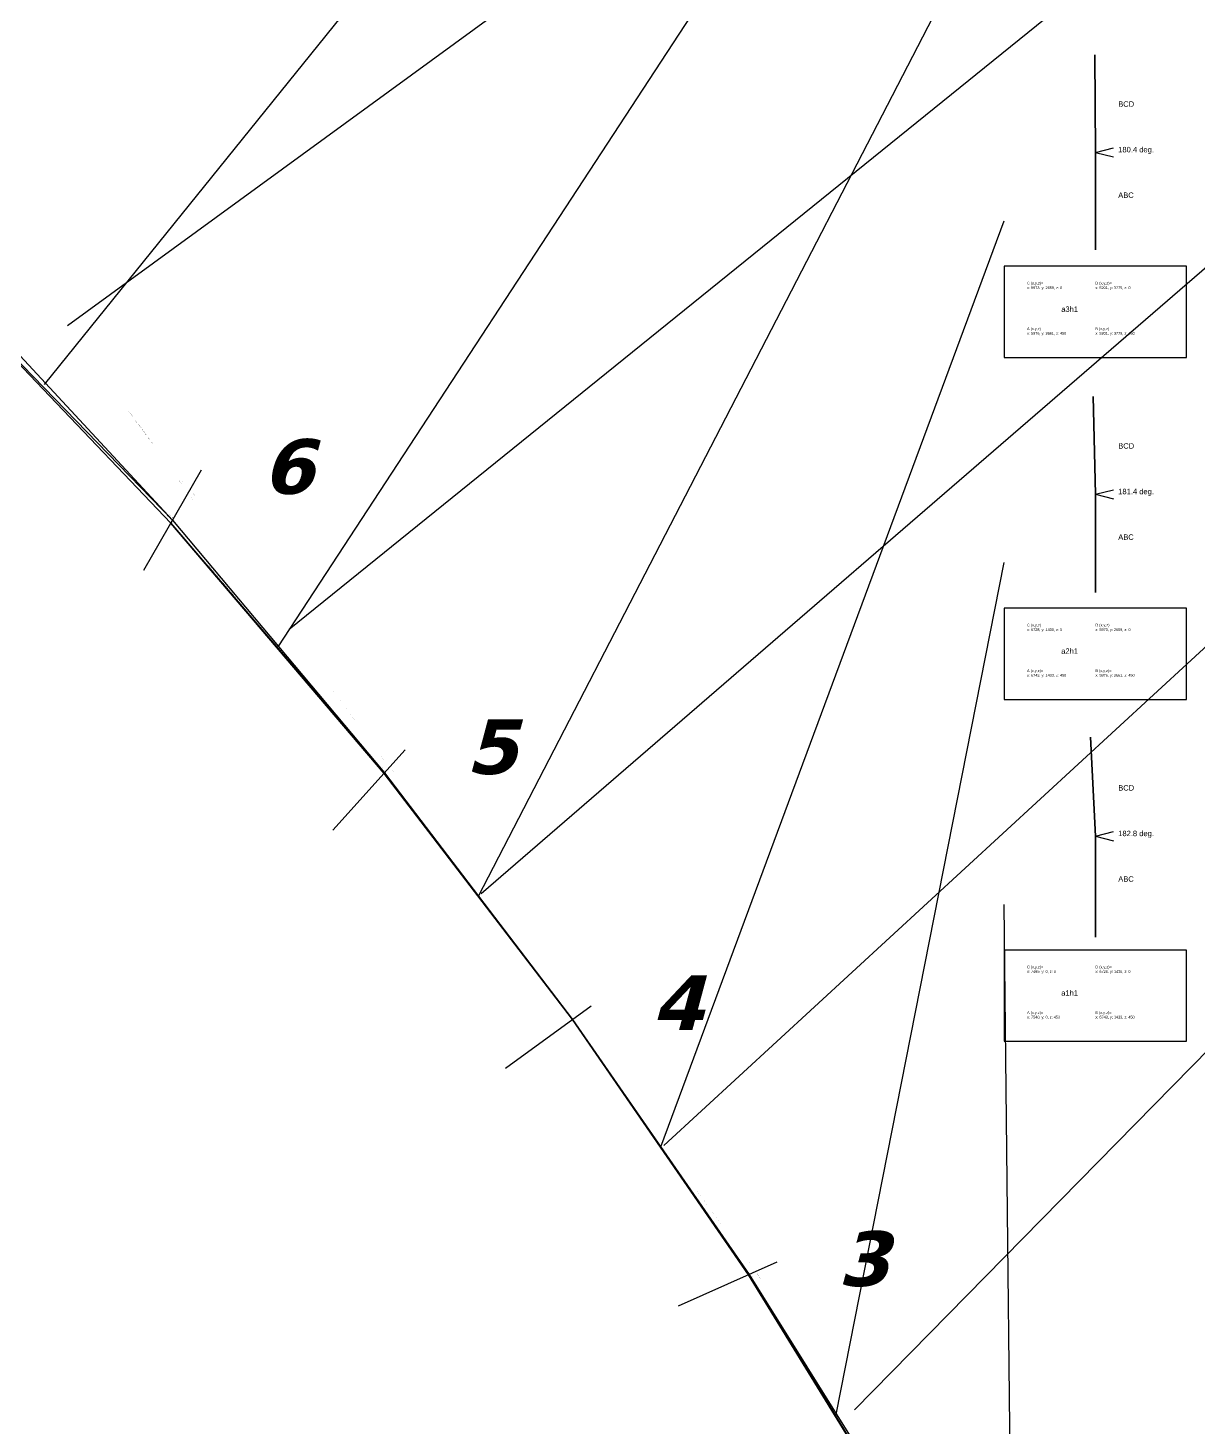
# Model space of a CAD drawing. Extents: x -14946 to 15402, y -21157 to 21439.
# Drawn here: x 2813 to 7945, y 1991 to 8129 of the extents above; entities that cross this region are included whole.
import ezdxf

# ---------------------------------------------------------------- set-up
doc = ezdxf.new("R2010")
doc.units = 0
doc.header["$MEASUREMENT"] = 0
for name, color, linetype in [('00-segments', 1, 'CONTINUOUS'), ('08-connection.bottomRing', 7, 'CONTINUOUS'), ('08-connection.topRing', 7, 'CONTINUOUS'), ('08-text.Base', 7, 'CONTINUOUS'), ('08-text.bottomRing', 7, 'CONTINUOUS'), ('08-text.topRing', 7, 'CONTINUOUS'), ('41_RING_BOTTOM_PLINE', 1, 'CONTINUOUS'), ('50_RING_TOP_PLINES', 1, 'CONTINUOUS')]:
    doc.layers.add(name, color=color, linetype=linetype)

msp = doc.modelspace()

# ---------------------------------------------------------------- linework, layer by layer
at = {"layer": '00-segments', "linetype": 'Continuous'}
for p, q in [((3320.3, 5750.9), (3574.4, 6191.1)), ((4150, 4609), (4467.6, 4961.8)), ((4907.9, 3565.8), (5283.6, 3838.7)), ((5665.8, 2522.6), (6099.5, 2715.7))]:
    msp.add_line(p, q, dxfattribs=at)
at = {"layer": '08-connection.bottomRing', "linetype": 'Continuous'}
for p, q in [((2884.7, 6564.2, 229.2), (7095.2, 11783.3)), ((3910.7, 5414.3, 226.2), (7095.2, 10283.3)), ((4789.1, 4320, 225), (7095.2, 8783.3)), ((5588.5, 3219.8, 225), (7095.2, 7283.3)), ((6357.8, 2046.2, 225), (7095.2, 5783.3)), ((7134.1, 715.1, 226.4), (7095.2, 4283.3))]:
    msp.add_line(p, q, dxfattribs=at)
at = {"layer": '08-connection.topRing', "linetype": 'Continuous'}
for p, q in [((2985.5, 6823.5, 4953.9), (10866.2, 12574.7)), ((3958.6, 5491.2, 5009.9), (10866.2, 11074.7)), ((4800, 4332.2, 5018.8), (10866.2, 9574.7)), ((5602, 3225.8, 5004.9), (10866.2, 8074.7)), ((6438.3, 2067.1, 4936.9), (10866.2, 6574.7))]:
    msp.add_line(p, q, dxfattribs=at)
at = {"layer": '08-text.bottomRing', "linetype": 'Continuous'}
for p, q in [((7495.2, 7583.3), (7575.2, 7603.3)), ((7495.2, 7583.3), (7575.2, 7563.3)), ((7495.2, 6083.3), (7575.2, 6103.3)), ((7495.2, 6083.3), (7575.2, 6063.3)), ((7495.2, 4583.3), (7575.2, 4603.3)), ((7495.2, 4583.3), (7575.2, 4563.3))]:
    msp.add_line(p, q, dxfattribs=at)
for points in [[(7095.2, 6683.3), (7895.2, 6683.3), (7895.2, 7083.3), (7095.2, 7083.3)], [(7095.2, 5183.3), (7895.2, 5183.3), (7895.2, 5583.3), (7095.2, 5583.3)], [(7095.2, 3683.3), (7895.2, 3683.3), (7895.2, 4083.3), (7095.2, 4083.3)]]:
    msp.add_lwpolyline(points, close=True, dxfattribs=at)
at = {"layer": '41_RING_BOTTOM_PLINE', "color": 2, "extrusion": (-0.99997, -0.007683, -1.11022e-16), "elevation": -7553.3}
msp.add_lwpolyline([(-7525.4, 0), (-7952.7, -1290.9), (-7525.4, -1432.3), (-7525.4, 0)], dxfattribs=at)
at = {"layer": '41_RING_BOTTOM_PLINE', "extrusion": (-1, 8.09403e-15, 0), "elevation": -7495.2}
msp.add_lwpolyline([(-7583.3, 0), (-7583.3, -1432.3), (-7155.8, -140.8), (-7583.3, 0)], dxfattribs=at)
at = {"layer": '41_RING_BOTTOM_PLINE', "extrusion": (0.729968, 0.679188, -0.07649), "elevation": 6536.4}
msp.add_lwpolyline([(2022.9, 955.2), (3643.4, 501.4), (3662.9, 961.3), (2022.9, 955.2)], dxfattribs=at)
at = {"layer": '41_RING_BOTTOM_PLINE', "color": 2, "extrusion": (0.723136, 0.689977, -0.031709), "elevation": 6597.5}
msp.add_lwpolyline([(1940, 662), (1935.7, 209.3), (3560.8, 209.3), (1940, 662)], dxfattribs=at)
at = {"layer": '41_RING_BOTTOM_PLINE', "color": 2, "extrusion": (-0.999696, -0.024668, 0), "elevation": -7643}
msp.add_lwpolyline([(-5896.5, 0), (-6326.2, -1377.4), (-5896.5, -1511), (-5896.5, 0)], dxfattribs=at)
at = {"layer": '41_RING_BOTTOM_PLINE', "extrusion": (-1, -7.53236e-15, -2.77556e-16), "elevation": -7495.2}
msp.add_lwpolyline([(-6083.3, 0), (-6083.3, -1511), (-5652, -129.3), (-6083.3, 0)], dxfattribs=at)
at = {"layer": '41_RING_BOTTOM_PLINE', "extrusion": (0.765845, 0.642275, -0.031049), "elevation": 6460.2}
msp.add_lwpolyline([(912.1, 650.9), (2354.4, 200.7), (2359.5, 653.3), (912.1, 650.9)], dxfattribs=at)
at = {"layer": '41_RING_BOTTOM_PLINE', "color": 2, "extrusion": (-0.761495, -0.648124, 0.007737), "elevation": -6480.1}
msp.add_lwpolyline([(-864.9, 500.1), (-864.5, 50.1), (-2307.3, 50.1), (-864.9, 500.1)], dxfattribs=at)
at = {"layer": '41_RING_BOTTOM_PLINE', "color": 2, "extrusion": (-0.998774, -0.049497, 1.22125e-15), "elevation": -7712.9}
msp.add_lwpolyline([(-4206.6, 0), (-4641.6, -1565), (-4206.6, -1681.6), (-4206.6, 0)], dxfattribs=at)
at = {"layer": '41_RING_BOTTOM_PLINE', "extrusion": (-0.795449, -0.605972, 0.00767), "elevation": -6423.9}
msp.add_lwpolyline([(145.9, 499.3), (-1213.8, 49.3), (-1214.5, 499.3), (145.9, 499.3)], dxfattribs=at)
at = {"layer": '41_RING_BOTTOM_PLINE', "color": 2, "extrusion": (-0.793932, -0.608007, 1.12145e-07), "elevation": -6427.1}
msp.add_lwpolyline([(162.2, 0), (-1197.5, 0), (162.2, 450), (162.2, 0)], dxfattribs=at)
at = {"layer": '41_RING_BOTTOM_PLINE', "extrusion": (-1, 4.20825e-15, 9.4369e-16), "elevation": -7495.2}
msp.add_lwpolyline([(-4583.3, 0), (-4583.3, -1681.6), (-4140.2, -102.7), (-4583.3, 0)], dxfattribs=at)
at = {"layer": '41_RING_BOTTOM_PLINE', "extrusion": (0.822136, 0.569244, -0.007294), "elevation": 6424}
msp.add_lwpolyline([(-1213.7, 46.9), (146, 496.9), (-1214.3, 496.9), (-1213.7, 46.9)], dxfattribs=at)
at = {"layer": '41_RING_BOTTOM_PLINE', "color": 2, "extrusion": (0.82353, 0.567273, -1.12146e-07), "elevation": 6427.1}
msp.add_lwpolyline([(-1198.2, 0), (161.5, 0), (161.5, 450), (-1198.2, 0)], dxfattribs=at)
at = {"layer": '41_RING_BOTTOM_PLINE', "color": 2, "extrusion": (0.85177, 0.523863, -0.007358), "elevation": 6480.4}
msp.add_lwpolyline([(-2306.7, 47.7), (-863.8, 47.7), (-864.3, 497.7), (-2306.7, 47.7)], dxfattribs=at)
at = {"layer": '41_RING_BOTTOM_PLINE', "extrusion": (0.847515, 0.529871, -0.030904), "elevation": 6460.3}
msp.add_lwpolyline([(-2354.3, 199.7), (-911.9, 650), (-2359.3, 650), (-2354.3, 199.7)], dxfattribs=at)
at = {"layer": '50_RING_TOP_PLINES', "color": 2, "extrusion": (-0.808246, -0.584594, 0.070632)}
msp.add_lwpolyline([(-2877.7, 5640.3), (-4664.9, 5149.8), (-4685.5, 5549.7), (-4684.4, 5549.8), (-4683.3, 5550), (-4681.9, 5550.1), (-4680.6, 5550.3), (-4679.2, 5550.4), (-4677.9, 5550.6), (-4676.5, 5550.7), (-4675.1, 5550.8), (-4673.8, 5551), (-4672.4, 5551.1), (-4671.1, 5551.3), (-4669.7, 5551.4), (-4668.4, 5551.6), (-4667, 5551.7), (-4665.7, 5551.9), (-4664.3, 5552), (-4663, 5552.2), (-4661.6, 5552.3), (-4660.3, 5552.5), (-4658.9, 5552.6), (-4657.6, 5552.7), (-4656.2, 5552.9), (-4654.9, 5553), (-4653.5, 5553.2), (-4652.2, 5553.3), (-4650.8, 5553.5), (-4649.5, 5553.6), (-4648.1, 5553.8), (-4646.8, 5553.9), (-4645.4, 5554), (-4644.1, 5554.2), (-4642.7, 5554.3), (-4641.4, 5554.5), (-4640, 5554.6), (-4638.7, 5554.8), (-4637.3, 5554.9), (-4636, 5555), (-4634.6, 5555.2), (-4633.3, 5555.3), (-4631.9, 5555.5), (-4630.6, 5555.6), (-4629.2, 5555.8), (-4627.9, 5555.9), (-4626.5, 5556), (-4625.2, 5556.2), (-4623.8, 5556.3), (-4622.5, 5556.5), (-4621.2, 5556.6), (-4619.8, 5556.7), (-4618.5, 5556.9), (-4617.1, 5557), (-4615.8, 5557.2), (-4614.4, 5557.3), (-4613.1, 5557.4), (-4611.7, 5557.6), (-4610.4, 5557.7), (-4609, 5557.9), (-4607.7, 5558), (-4606.3, 5558.1), (-4605, 5558.3), (-4603.6, 5558.4), (-4602.3, 5558.6), (-4600.9, 5558.7), (-4599.6, 5558.8), (-4598.2, 5559), (-4596.9, 5559.1), (-4595.5, 5559.2), (-4594.2, 5559.4), (-4592.8, 5559.5), (-4591.5, 5559.7), (-4590.1, 5559.8), (-4588.8, 5559.9), (-4587.4, 5560.1), (-4586.1, 5560.2), (-4584.7, 5560.3), (-4583.4, 5560.5), (-4582, 5560.6), (-4580.7, 5560.7), (-4579.3, 5560.9), (-4578, 5561), (-4576.6, 5561.1), (-4575.3, 5561.3), (-4573.9, 5561.4), (-4572.6, 5561.6), (-4571.2, 5561.7), (-4569.9, 5561.8), (-4568.5, 5562), (-4567.2, 5562.1), (-4565.8, 5562.2), (-4564.5, 5562.4), (-4563.1, 5562.5), (-4561.8, 5562.6), (-4560.4, 5562.8), (-4559.1, 5562.9), (-4557.7, 5563), (-4556.4, 5563.2), (-4555, 5563.3), (-4553.7, 5563.4), (-4552.3, 5563.6), (-4551, 5563.7), (-4549.6, 5563.8), (-4548.3, 5564), (-4546.9, 5564.1), (-4545.6, 5564.2), (-4544.2, 5564.3), (-4542.9, 5564.5), (-4541.5, 5564.6), (-4540.2, 5564.7), (-4538.8, 5564.9), (-4537.5, 5565), (-4536.1, 5565.1), (-4534.8, 5565.3), (-4533.4, 5565.4), (-4532.1, 5565.5), (-4530.7, 5565.7), (-4529.4, 5565.8), (-4528, 5565.9), (-4526.7, 5566), (-4525.3, 5566.2), (-4524, 5566.3), (-4522.6, 5566.4), (-4521.3, 5566.6), (-4519.9, 5566.7), (-4518.5, 5566.8), (-4517.2, 5566.9), (-4515.8, 5567.1), (-4514.5, 5567.2), (-4513.1, 5567.3), (-4511.8, 5567.5), (-4510.4, 5567.6), (-4508.6, 5567.8), (-4506.7, 5567.9), (-4504.9, 5568.1), (-4503.1, 5568.3), (-4501.2, 5568.5), (-4499.4, 5568.6), (-4497.5, 5568.8), (-4495.7, 5569), (-4493.9, 5569.1), (-4492, 5569.3), (-4490.2, 5569.5), (-4488.3, 5569.7), (-4486.5, 5569.8), (-4484.7, 5570), (-4482.8, 5570.2), (-4481, 5570.3), (-4479.1, 5570.5), (-4477.3, 5570.7), (-4475.4, 5570.8), (-4473.6, 5571), (-4471.7, 5571.2), (-4469.9, 5571.3), (-4468.1, 5571.5), (-4466.2, 5571.7), (-4464.4, 5571.8), (-4462.5, 5572), (-4460.7, 5572.2), (-4458.8, 5572.3), (-4457, 5572.5), (-4455.2, 5572.7), (-4453.3, 5572.8), (-4451.5, 5573), (-4449.6, 5573.2), (-4447.8, 5573.3), (-4445.9, 5573.5), (-4444.1, 5573.7), (-4442.2, 5573.8), (-4440.4, 5574), (-4438.6, 5574.1), (-4436.7, 5574.3), (-4434.9, 5574.5), (-4433, 5574.6), (-4431.2, 5574.8), (-4429.3, 5575), (-4427.5, 5575.1), (-4425.6, 5575.3), (-4423.8, 5575.4), (-4422, 5575.6), (-4420.1, 5575.8), (-4418.3, 5575.9), (-4416.4, 5576.1), (-4414.6, 5576.2), (-4412.7, 5576.4), (-4410.9, 5576.6), (-4409.1, 5576.7), (-4407.2, 5576.9), (-4405.4, 5577), (-4403.5, 5577.2), (-4401.7, 5577.3), (-4399.8, 5577.5), (-4398, 5577.7), (-4396.2, 5577.8), (-4394.3, 5578), (-4392.5, 5578.1), (-4390.6, 5578.3), (-4388.6, 5578.4), (-4386.7, 5578.6), (-4384.8, 5578.8), (-4382.9, 5578.9), (-4380.9, 5579.1), (-4379, 5579.3), (-4377.1, 5579.4), (-4375.2, 5579.6), (-4373.3, 5579.7), (-4371.3, 5579.9), (-4369.4, 5580.1), (-4367.5, 5580.2), (-4365.6, 5580.4), (-4363.6, 5580.5), (-4361.7, 5580.7), (-4359.8, 5580.8), (-4357.9, 5581), (-4355.9, 5581.2), (-4354, 5581.3), (-4352.1, 5581.5), (-4350.2, 5581.6), (-4348.2, 5581.8), (-4346.3, 5581.9), (-4344.4, 5582.1), (-4342.5, 5582.2), (-4340.5, 5582.4), (-4338.6, 5582.6), (-4336.7, 5582.7), (-4334.7, 5582.9), (-4332.8, 5583), (-4330.9, 5583.2), (-4329, 5583.3), (-4327, 5583.5), (-4325.1, 5583.6), (-4323.2, 5583.8), (-4321.3, 5583.9), (-4319.3, 5584.1), (-4317.4, 5584.2), (-4315.5, 5584.4), (-4313.6, 5584.5), (-4311.6, 5584.7), (-4309.7, 5584.8), (-4307.8, 5585), (-4305.9, 5585.1), (-4303.9, 5585.3), (-4302, 5585.4), (-4300.1, 5585.6), (-4298.1, 5585.7), (-4296.2, 5585.9), (-4294.3, 5586), (-4292.4, 5586.2), (-4290.4, 5586.3), (-4288.5, 5586.4), (-4286.6, 5586.6), (-4284.7, 5586.7), (-4282.7, 5586.9), (-4280.8, 5587), (-4278.9, 5587.2), (-4277, 5587.3), (-4275, 5587.5), (-4273.1, 5587.6), (-4271.2, 5587.7), (-4269.3, 5587.9), (-4268.1, 5588), (-4266.9, 5588.1), (-4265.6, 5588.2), (-4264.4, 5588.2), (-4263.2, 5588.3), (-4262, 5588.4), (-4260.8, 5588.5), (-4259.6, 5588.6), (-4258.4, 5588.7), (-4257.2, 5588.8), (-4256, 5588.9), (-4254.7, 5589), (-4253.5, 5589), (-4252.3, 5589.1), (-4251.1, 5589.2), (-4249.9, 5589.3), (-4248.7, 5589.4), (-4247.5, 5589.5), (-4246.3, 5589.6), (-4245.1, 5589.7), (-4243.9, 5589.7), (-4242.7, 5589.8), (-4241.5, 5589.9), (-4240.2, 5590), (-4239, 5590.1), (-4237.8, 5590.2), (-4236.6, 5590.3), (-4235.4, 5590.3), (-4234.2, 5590.4), (-4233, 5590.5), (-4231.8, 5590.6), (-4230.6, 5590.7), (-4229.4, 5590.8), (-4228.2, 5590.9), (-4227, 5590.9), (-4225.8, 5591), (-4224.6, 5591.1), (-4223.4, 5591.2), (-4222.2, 5591.3), (-4221, 5591.4), (-4219.8, 5591.5), (-4218.5, 5591.5), (-4217.3, 5591.6), (-4216.1, 5591.7), (-4214.9, 5591.8), (-4213.7, 5591.9), (-4212.5, 5592), (-4211.3, 5592), (-4210.1, 5592.1), (-4208.9, 5592.2), (-4207.7, 5592.3), (-4206.5, 5592.4), (-4205.3, 5592.5), (-4204.1, 5592.5), (-4202.9, 5592.6), (-4201.7, 5592.7), (-4200.5, 5592.8), (-4199.3, 5592.9), (-4198.1, 5592.9), (-4196.9, 5593), (-4195.7, 5593.1), (-4194.5, 5593.2), (-4193.3, 5593.3), (-4192.1, 5593.4), (-4190.9, 5593.4), (-4189.7, 5593.5), (-4188.5, 5593.6), (-4187.3, 5593.7), (-4186.1, 5593.8), (-4184.9, 5593.8), (-4183.7, 5593.9), (-4182.5, 5594), (-4181.2, 5594.1), (-4180, 5594.2), (-4178.8, 5594.2), (-4177.6, 5594.3), (-4176.4, 5594.4), (-4175.2, 5594.5), (-4174, 5594.6), (-4172.8, 5594.6), (-4171.6, 5594.7), (-4170.4, 5594.8), (-4169.2, 5594.9), (-4168, 5595), (-4166.8, 5595), (-4165.6, 5595.1), (-4164.4, 5595.2), (-4163.2, 5595.3), (-4162, 5595.4), (-4160.8, 5595.4), (-4159.6, 5595.5), (-4158.4, 5595.6), (-4157.2, 5595.7), (-4156, 5595.7), (-4154.8, 5595.8), (-4153.5, 5595.9), (-4152.3, 5596), (-4151.1, 5596.1), (-4149.9, 5596.1), (-4148.7, 5596.2), (-4147.5, 5596.3), (-4146.3, 5596.4), (-4145.1, 5596.4), (-4143.9, 5596.5), (-4142.7, 5596.6), (-4141.5, 5596.7), (-4140.3, 5596.8), (-4139.1, 5596.8), (-4137.9, 5596.9), (-4136.6, 5597), (-4135.4, 5597.1), (-4134.2, 5597.1), (-4133, 5597.2), (-4131.8, 5597.3), (-4130.6, 5597.4), (-4129.4, 5597.4), (-4127, 5597.6), (-4124.5, 5597.7), (-4122.1, 5597.9), (-4119.7, 5598), (-4117.3, 5598.2), (-4114.8, 5598.3), (-4113.3, 5598.4), (-4111.7, 5598.5), (-4110.2, 5598.6), (-4108.6, 5598.7), (-4107.3, 5598.8), (-4106.1, 5598.9), (-4104.8, 5599), (-4103.5, 5599), (-4102.2, 5599.1), (-4100.9, 5599.2), (-4099.6, 5599.3), (-4098.3, 5599.4), (-4097, 5599.4), (-4095.8, 5599.5), (-4094.5, 5599.6), (-4093.2, 5599.7), (-4091.9, 5599.7), (-4090.6, 5599.8), (-4088, 5600), (-4085.5, 5600.1), (-4082.9, 5600.3), (-4080.3, 5600.4), (-4077.7, 5600.6), (-4075.2, 5600.7), (-4072.6, 5600.9), (-4070, 5601), (-4067.4, 5601.2), (-4064.9, 5601.3), (-4062.3, 5601.5), (-4059.7, 5601.6), (-4057.1, 5601.8), (-4054.6, 5601.9), (-4052, 5602.1), (-4049.4, 5602.2), (-4046.8, 5602.4), (-4044.3, 5602.5), (-4041.7, 5602.7), (-4039.1, 5602.8), (-4036.5, 5603), (-4034, 5603.1), (-4031.4, 5603.3), (-4028.8, 5603.4), (-4026.2, 5603.6), (-4023.7, 5603.7), (-4021.1, 5603.8), (-4018.5, 5604), (-4015.9, 5604.1), (-4013.4, 5604.3), (-4010.8, 5604.4), (-4008.2, 5604.6), (-4005.6, 5604.7), (-4003, 5604.8), (-4000.5, 5605), (-3997.9, 5605.1), (-3995.3, 5605.2), (-3992.7, 5605.4), (-3990.2, 5605.5), (-3987.6, 5605.7), (-3985, 5605.8), (-3982.4, 5605.9), (-3979.9, 5606.1), (-3977.3, 5606.2), (-3974.7, 5606.3), (-3972.1, 5606.5), (-3969.6, 5606.6), (-3967, 5606.7), (-3964.4, 5606.9), (-3961.8, 5607), (-3959.3, 5607.1), (-3956.7, 5607.3), (-3954.1, 5607.4), (-3951.5, 5607.5), (-3949, 5607.7), (-3946.4, 5607.8), (-3943.8, 5607.9), (-3942.3, 5608), (-3940.9, 5608.1), (-3939.4, 5608.2), (-3937.9, 5608.2), (-3936.4, 5608.3), (-3934.9, 5608.4), (-3933.4, 5608.5), (-3932, 5608.5), (-3930.5, 5608.6), (-3929, 5608.7), (-3927.5, 5608.8), (-3926, 5608.8), (-3924.6, 5608.9), (-3923.1, 5609), (-3921.6, 5609), (-3920.1, 5609.1), (-3918.6, 5609.2), (-3917.2, 5609.3), (-3915.7, 5609.3), (-3914.2, 5609.4), (-3912.7, 5609.5), (-3911.2, 5609.6), (-3908.3, 5609.7), (-3905.3, 5609.8), (-3902.3, 5610), (-3899.4, 5610.1), (-3896.4, 5610.3), (-3893.5, 5610.4), (-3890.5, 5610.6), (-3887.5, 5610.7), (-3884.6, 5610.8), (-3881.6, 5611), (-3878.6, 5611.1), (-3875.7, 5611.2), (-3872.7, 5611.4), (-3869.7, 5611.5), (-3866.8, 5611.7), (-3863.8, 5611.8), (-3860.9, 5611.9), (-3857.9, 5612.1), (-3854.9, 5612.2), (-3852, 5612.3), (-3849, 5612.5), (-3846.7, 5612.6), (-3844.3, 5612.7), (-3842, 5612.8), (-3839.7, 5612.9), (-3837.3, 5613), (-3835, 5613.1), (-3832.7, 5613.2), (-3830.3, 5613.3), (-3828, 5613.4), (-3825.7, 5613.5), (-3823.3, 5613.6), (-3821, 5613.7), (-3818.7, 5613.8), (-3816.3, 5613.9), (-3814, 5614), (-3811.7, 5614.1), (-3809.3, 5614.2), (-3807, 5614.3), (-3804.7, 5614.4), (-3802.3, 5614.5), (-3800, 5614.6), (-3797.7, 5614.7), (-3795.3, 5614.8), (-3793, 5614.9), (-3790.7, 5615), (-3788.3, 5615.1), (-3786, 5615.2), (-3783.7, 5615.3), (-3781.3, 5615.4), (-3779, 5615.5), (-3776.7, 5615.6), (-3774.3, 5615.7), (-3771.6, 5615.8), (-3768.9, 5615.9), (-3766.1, 5616), (-3763.4, 5616.1), (-3760.7, 5616.3), (-3757.9, 5616.4), (-3755.2, 5616.5), (-3752.4, 5616.6), (-3749.7, 5616.7), (-3747, 5616.8), (-3744.2, 5616.9), (-3741.5, 5617), (-3738.8, 5617.1), (-3736, 5617.2), (-3733.3, 5617.3), (-3730.5, 5617.5), (-3727.8, 5617.6), (-3725.1, 5617.7), (-3722.3, 5617.8), (-3719.6, 5617.9), (-3716.9, 5618), (-3714.1, 5618.1), (-3711.4, 5618.2), (-3708.6, 5618.3), (-3705.9, 5618.4), (-3703.2, 5618.5), (-3700.4, 5618.6), (-3697.7, 5618.7), (-3695, 5618.8), (-3692.2, 5618.9), (-3689.5, 5619), (-3686.8, 5619.1), (-3684, 5619.2), (-3681.3, 5619.3), (-3678.5, 5619.4), (-3675.8, 5619.5), (-3673.1, 5619.6), (-3670.3, 5619.7), (-3667.6, 5619.8), (-3664.9, 5619.9), (-3662.1, 5620), (-3659.4, 5620.1), (-3656.6, 5620.2), (-3653.9, 5620.3), (-3651.2, 5620.4), (-3648.4, 5620.5), (-3645.7, 5620.6), (-3642.9, 5620.7), (-3640.2, 5620.8), (-3637.5, 5620.9), (-3634.7, 5621), (-3632, 5621.1), (-3629.3, 5621.2), (-3626.5, 5621.3), (-3623.8, 5621.4), (-3621, 5621.5), (-3618.3, 5621.6), (-3615.6, 5621.7), (-3612.8, 5621.8), (-3610.1, 5621.9), (-3607.4, 5621.9), (-3604.6, 5622), (-3601.9, 5622.1), (-3599.1, 5622.2), (-3596.6, 5622.3), (-3594.1, 5622.4), (-3591.4, 5622.5), (-3588.6, 5622.6), (-3585.8, 5622.7), (-3583, 5622.8), (-3580.3, 5622.9), (-3577.5, 5622.9), (-3574.7, 5623), (-3572, 5623.1), (-3569.2, 5623.2), (-3566.4, 5623.3), (-3563.6, 5623.4), (-3560.9, 5623.5), (-3558.1, 5623.6), (-3555.3, 5623.7), (-3552.6, 5623.8), (-3549.8, 5623.8), (-3547, 5623.9), (-3544.2, 5624), (-3541.5, 5624.1), (-3538.7, 5624.2), (-3535.9, 5624.3), (-3533.2, 5624.4), (-3530.4, 5624.5), (-3527.6, 5624.5), (-3524.8, 5624.6), (-3522.1, 5624.7), (-3519.3, 5624.8), (-3516.5, 5624.9), (-3513.7, 5625), (-3511, 5625.1), (-3508.2, 5625.1), (-3505.4, 5625.2), (-3499.9, 5625.4), (-3494.3, 5625.6), (-3488.8, 5625.7), (-3483.3, 5625.9), (-3477.7, 5626.1), (-3472.2, 5626.2), (-3466.6, 5626.4), (-3461.1, 5626.5), (-3455.5, 5626.7), (-3450, 5626.9), (-3444.4, 5627), (-3438.9, 5627.2), (-3433.4, 5627.3), (-3427.8, 5627.5), (-3422.3, 5627.7), (-3416.7, 5627.8), (-3412.4, 5627.9), (-3408.1, 5628), (-3403.8, 5628.2), (-3399.5, 5628.3), (-3395.2, 5628.4), (-3390.9, 5628.5), (-3386.6, 5628.6), (-3382.3, 5628.8), (-3378, 5628.9), (-3373.7, 5629), (-3369.4, 5629.1), (-3365.1, 5629.2), (-3360.8, 5629.3), (-3356.5, 5629.4), (-3352.2, 5629.6), (-3347.9, 5629.7), (-3340.3, 5629.9), (-3332.6, 5630.1), (-3324.9, 5630.3), (-3317.3, 5630.5), (-3309.6, 5630.7), (-3301.9, 5630.8), (-3294.3, 5631), (-3286.6, 5631.2), (-3278.9, 5631.4), (-3271.3, 5631.6), (-3263.6, 5631.8), (-3255.9, 5632), (-3248.3, 5632.2), (-3240.6, 5632.4), (-3233, 5632.5), (-3225.3, 5632.7), (-3218.1, 5632.9), (-3210.9, 5633.1), (-3203.7, 5633.2), (-3196.4, 5633.4), (-3189.2, 5633.6), (-3182, 5633.7), (-3174.7, 5633.9), (-3167.5, 5634.1), (-3160.3, 5634.2), (-3153.1, 5634.4), (-3145.8, 5634.6), (-3138.6, 5634.7), (-3124.2, 5635.1), (-3109.7, 5635.4), (-3098.9, 5635.6), (-3088.1, 5635.9), (-3077.3, 5636.1), (-3066.5, 5636.3), (-3055.7, 5636.6), (-3044.9, 5636.8), (-3034.1, 5637), (-3023.2, 5637.3), (-3005.1, 5637.7), (-2987, 5638), (-2969, 5638.4), (-2951, 5638.8), (-2933, 5639.2), (-2915, 5639.5), (-2878.8, 5640.3), (-2878.3, 5640.3), (-2878, 5640.3), (-2877.7, 5640.3)], dxfattribs=at)
at = {"layer": '50_RING_TOP_PLINES', "extrusion": (0.802904, 0.595493, -0.027089)}
msp.add_lwpolyline([(2795.9, 4971.7), (2800.6, 5372.5), (4588.1, 4883), (2795.9, 4971.7)], dxfattribs=at)
at = {"layer": '50_RING_TOP_PLINES', "color": 2, "extrusion": (-0.809944, -0.585888, 0.026947)}
msp.add_lwpolyline([(-1380.2, 5393.9), (-2872.6, 4969.9), (-2877.4, 5370.7), (-2842.8, 5371.4), (-2808.2, 5372.1), (-2752, 5373.2), (-2689.8, 5374.5), (-2627.6, 5375.7), (-2579.4, 5376.7), (-2542.3, 5377.4), (-2505.1, 5378.1), (-2474.9, 5378.7), (-2444.7, 5379.3), (-2429.6, 5379.6), (-2414.5, 5379.9), (-2399.5, 5380.2), (-2384.4, 5380.5), (-2369.4, 5380.8), (-2354.5, 5381), (-2339.7, 5381.3), (-2324.8, 5381.6), (-2310, 5381.9), (-2295.2, 5382.1), (-2280.3, 5382.4), (-2265.3, 5382.7), (-2248.7, 5383), (-2223.6, 5383.4), (-2198.4, 5383.9), (-2185.9, 5384.1), (-2173.3, 5384.3), (-2160.8, 5384.6), (-2148.2, 5384.8), (-2133.8, 5385), (-2119.3, 5385.3), (-2104.8, 5385.5), (-2090.3, 5385.8), (-2075.8, 5386), (-2061.3, 5386.3), (-2046.9, 5386.5), (-2032.4, 5386.7), (-2018.2, 5387), (-2003.9, 5387.2), (-1989.7, 5387.4), (-1982.5, 5387.5), (-1975.4, 5387.7), (-1968.3, 5387.8), (-1961.2, 5387.9), (-1954, 5388), (-1946.9, 5388.1), (-1939.8, 5388.2), (-1932.6, 5388.3), (-1925.5, 5388.4), (-1918.4, 5388.5), (-1910.4, 5388.6), (-1902.4, 5388.8), (-1894.3, 5388.9), (-1886.3, 5389), (-1876.3, 5389.1), (-1866.2, 5389.3), (-1856.1, 5389.4), (-1846, 5389.6), (-1836, 5389.7), (-1825.9, 5389.8), (-1815.8, 5390), (-1805.7, 5390.1), (-1798.8, 5390.2), (-1791.8, 5390.3), (-1784.9, 5390.4), (-1778, 5390.4), (-1771, 5390.5), (-1764.1, 5390.6), (-1757.1, 5390.7), (-1750.2, 5390.8), (-1743.2, 5390.9), (-1736.3, 5391), (-1729.4, 5391), (-1722.4, 5391.1), (-1715.5, 5391.2), (-1708.5, 5391.3), (-1701.6, 5391.4), (-1694.6, 5391.4), (-1687.8, 5391.5), (-1680.9, 5391.6), (-1674, 5391.7), (-1667.2, 5391.7), (-1660.3, 5391.8), (-1653.4, 5391.9), (-1646.6, 5391.9), (-1639.7, 5392), (-1632.8, 5392.1), (-1626, 5392.1), (-1619.1, 5392.2), (-1612.2, 5392.3), (-1605.4, 5392.3), (-1598.5, 5392.4), (-1591.6, 5392.5), (-1584.8, 5392.5), (-1578.3, 5392.6), (-1571.8, 5392.6), (-1565.3, 5392.7), (-1558.8, 5392.7), (-1552.3, 5392.8), (-1545.7, 5392.8), (-1539.2, 5392.9), (-1532.7, 5393), (-1526.2, 5393), (-1519.7, 5393), (-1513.2, 5393.1), (-1506.7, 5393.1), (-1500.2, 5393.2), (-1493.7, 5393.2), (-1487.2, 5393.3), (-1480.7, 5393.3), (-1476.2, 5393.4), (-1470.1, 5393.4), (-1464.1, 5393.4), (-1458.1, 5393.5), (-1452.1, 5393.5), (-1446.1, 5393.5), (-1440.1, 5393.6), (-1434.2, 5393.6), (-1428.2, 5393.6), (-1422.2, 5393.7), (-1416.2, 5393.7), (-1410.2, 5393.7), (-1404.2, 5393.8), (-1398.2, 5393.8), (-1392.2, 5393.8), (-1386.2, 5393.9), (-1380.2, 5393.9)], dxfattribs=at)
at = {"layer": '50_RING_TOP_PLINES', "extrusion": (0.806753, 0.590857, -0.006193)}
msp.add_lwpolyline([(1342.2, 5262.3), (1341.7, 4860.2), (2834.7, 4838.4), (1342.2, 5262.3)], dxfattribs=at)
at = {"layer": '50_RING_TOP_PLINES', "color": 2, "extrusion": (0.809452, 0.587153, -0.006187)}
msp.add_lwpolyline([(4.9, 5258.2), (1371.2, 4860.1), (1371.7, 5262.3), (1365.9, 5262.3), (1360.1, 5262.3), (1353.8, 5262.3), (1347.6, 5262.4), (1341.4, 5262.4), (1335.1, 5262.4), (1328.9, 5262.4), (1322.6, 5262.4), (1316.3, 5262.5), (1310, 5262.5), (1303.8, 5262.5), (1297.5, 5262.5), (1291.2, 5262.5), (1284.9, 5262.5), (1278.6, 5262.6), (1272.3, 5262.6), (1266, 5262.6), (1259.7, 5262.6), (1253.4, 5262.6), (1247.1, 5262.6), (1240.8, 5262.6), (1234.5, 5262.6), (1228.2, 5262.6), (1221.9, 5262.7), (1215.6, 5262.7), (1209.4, 5262.7), (1203.1, 5262.7), (1196.8, 5262.7), (1190.5, 5262.7), (1184.3, 5262.7), (1178, 5262.7), (1171.8, 5262.7), (1165.6, 5262.7), (1159.3, 5262.7), (1154.1, 5262.7), (1148.8, 5262.7), (1143.5, 5262.7), (1138.3, 5262.7), (1133, 5262.7), (1127.7, 5262.7), (1122.5, 5262.7), (1117.2, 5262.7), (1112, 5262.7), (1106.7, 5262.7), (1101.4, 5262.7), (1096.2, 5262.6), (1090.9, 5262.6), (1085.6, 5262.6), (1075.1, 5262.6), (1064.6, 5262.6), (1054.1, 5262.6), (1043.6, 5262.6), (1033, 5262.5), (1022.5, 5262.5), (1012, 5262.5), (1001.5, 5262.5), (990.9, 5262.4), (983.7, 5262.4), (976.6, 5262.4), (969.4, 5262.4), (962.2, 5262.3), (950.1, 5262.3), (937.9, 5262.3), (925.8, 5262.2), (913.6, 5262.2), (901.5, 5262.1), (889.3, 5262.1), (877.1, 5262), (865, 5262), (852.8, 5261.9), (840.6, 5261.9), (828.5, 5261.8), (816.3, 5261.8), (792, 5261.7), (767.7, 5261.5), (743.7, 5261.4), (719.6, 5261.3), (671.4, 5261.1), (623.2, 5260.8), (527.4, 5260.3), (479.6, 5260), (455.7, 5259.9), (431.8, 5259.8), (408, 5259.7), (384.2, 5259.5), (362.2, 5259.4), (340.2, 5259.3), (318.3, 5259.2), (296.3, 5259.1), (270.8, 5259), (245.2, 5258.9), (219.7, 5258.8), (194.2, 5258.7), (170.6, 5258.7), (146.9, 5258.6), (123.3, 5258.5), (99.6, 5258.4), (76, 5258.4), (52.3, 5258.3), (28.7, 5258.2), (4.9, 5258.2)], dxfattribs=at)
at = {"layer": '50_RING_TOP_PLINES', "extrusion": (0.808408, 0.588623, -6.26425e-08)}
msp.add_lwpolyline([(-6.7, 5218.5), (-6.7, 4815.1), (1359.6, 4820.4), (-6.7, 5218.5)], dxfattribs=at)
at = {"layer": '50_RING_TOP_PLINES', "extrusion": (0.809802, 0.586671, -0.006095)}
msp.add_lwpolyline([(-1357.9, 5233.8), (-1357.4, 4830.4), (8.8, 4854.2), (-1357.9, 5233.8)], dxfattribs=at)
at = {"layer": '50_RING_TOP_PLINES', "color": 2, "extrusion": (0.808823, 0.588052, -6.26425e-08)}
msp.add_lwpolyline([(-1368.8, 5194.7), (-2.1, 4815.1), (-2.1, 5218.5), (-27.4, 5218.4), (-52, 5218.3), (-148.3, 5218.1), (-172.9, 5218), (-198.2, 5218), (-222.6, 5217.9), (-234.9, 5217.9), (-247.1, 5217.8), (-259.3, 5217.8), (-271.5, 5217.8), (-283.7, 5217.7), (-295.9, 5217.7), (-308.1, 5217.6), (-320.4, 5217.6), (-332.6, 5217.5), (-338.7, 5217.5), (-344.8, 5217.5), (-350.9, 5217.5), (-357, 5217.4), (-363.1, 5217.4), (-369.2, 5217.4), (-375.3, 5217.3), (-381.5, 5217.3), (-387.6, 5217.3), (-393.7, 5217.2), (-399.8, 5217.2), (-405.9, 5217.2), (-412, 5217.2), (-418.1, 5217.1), (-424.2, 5217.1), (-430.2, 5217.1), (-436.3, 5217), (-442.4, 5217), (-448.5, 5216.9), (-454.6, 5216.9), (-460.7, 5216.9), (-466.8, 5216.8), (-472.9, 5216.8), (-479, 5216.7), (-485.1, 5216.7), (-491.1, 5216.7), (-497.2, 5216.6), (-503.3, 5216.6), (-509.4, 5216.5), (-515.5, 5216.5), (-521.6, 5216.4), (-527.7, 5216.4), (-533.8, 5216.3), (-539.9, 5216.3), (-546, 5216.2), (-552, 5216.2), (-555.1, 5216.2), (-558.1, 5216.1), (-561.2, 5216.1), (-564.2, 5216.1), (-567.3, 5216), (-570.3, 5216), (-573.4, 5216), (-576.4, 5216), (-579.5, 5215.9), (-582.5, 5215.9), (-585.5, 5215.9), (-588.6, 5215.8), (-591.6, 5215.8), (-594.7, 5215.8), (-597.7, 5215.8), (-600.8, 5215.7), (-603.8, 5215.7), (-606.9, 5215.7), (-609.9, 5215.6), (-612.9, 5215.6), (-616, 5215.6), (-619, 5215.5), (-622.1, 5215.5), (-625.1, 5215.5), (-628.2, 5215.4), (-631.2, 5215.4), (-634.3, 5215.4), (-637.3, 5215.3), (-640.4, 5215.3), (-643.4, 5215.3), (-646.4, 5215.2), (-649.5, 5215.2), (-652.5, 5215.2), (-655.6, 5215.1), (-658.6, 5215.1), (-661.7, 5215), (-664.7, 5215), (-667.8, 5215), (-670.8, 5214.9), (-673.8, 5214.9), (-676.9, 5214.9), (-679.9, 5214.8), (-683, 5214.8), (-686, 5214.7), (-689.1, 5214.7), (-692.1, 5214.7), (-695.2, 5214.6), (-698.2, 5214.6), (-701.2, 5214.5), (-704.3, 5214.5), (-707.3, 5214.4), (-710.4, 5214.4), (-713.4, 5214.4), (-716.5, 5214.3), (-719.5, 5214.3), (-722.6, 5214.2), (-725.6, 5214.2), (-728.7, 5214.1), (-731.7, 5214.1), (-734.7, 5214.1), (-737.8, 5214), (-740.8, 5214), (-743.9, 5213.9), (-746.9, 5213.9), (-750, 5213.8), (-753, 5213.8), (-756.1, 5213.7), (-759.1, 5213.7), (-762.1, 5213.6), (-765.2, 5213.6), (-768.2, 5213.5), (-771.3, 5213.5), (-774.3, 5213.4), (-777.4, 5213.4), (-780.4, 5213.3), (-783.4, 5213.3), (-786.5, 5213.2), (-789.5, 5213.2), (-792.6, 5213.1), (-795.6, 5213.1), (-798.6, 5213), (-801.7, 5213), (-804.7, 5212.9), (-807.7, 5212.8), (-810.8, 5212.8), (-813.8, 5212.7), (-816.9, 5212.7), (-819.9, 5212.6), (-822.9, 5212.6), (-826, 5212.5), (-829, 5212.5), (-832.1, 5212.4), (-835.1, 5212.3), (-838.1, 5212.3), (-841.2, 5212.2), (-844.2, 5212.2), (-847.2, 5212.1), (-850.3, 5212), (-853.3, 5212), (-856.4, 5211.9), (-859.4, 5211.9), (-862.4, 5211.8), (-865.5, 5211.7), (-868.5, 5211.7), (-871.6, 5211.6), (-874.6, 5211.5), (-877.6, 5211.5), (-880.7, 5211.4), (-883.7, 5211.3), (-886.7, 5211.3), (-889.8, 5211.2), (-892.8, 5211.1), (-895.9, 5211.1), (-898.9, 5211), (-901.9, 5210.9), (-905, 5210.9), (-908, 5210.8), (-911, 5210.7), (-914.1, 5210.7), (-917.1, 5210.6), (-920.2, 5210.5), (-923.2, 5210.5), (-926.2, 5210.4), (-929.3, 5210.3), (-932.3, 5210.2), (-935.4, 5210.2), (-938.4, 5210.1), (-941.4, 5210), (-944.5, 5210), (-947.5, 5209.9), (-950.5, 5209.8), (-953.6, 5209.7), (-956.6, 5209.7), (-959.7, 5209.6), (-962.7, 5209.5), (-965.7, 5209.4), (-968.8, 5209.3), (-971.8, 5209.3), (-974.8, 5209.2), (-977.9, 5209.1), (-980.9, 5209), (-984, 5208.9), (-987, 5208.9), (-990.1, 5208.8), (-993.1, 5208.7), (-996.2, 5208.6), (-999.2, 5208.5), (-1002.3, 5208.5), (-1005.3, 5208.4), (-1008.3, 5208.3), (-1011.4, 5208.2), (-1014.4, 5208.1), (-1017.5, 5208), (-1020.5, 5207.9), (-1023.6, 5207.9), (-1026.6, 5207.8), (-1029.6, 5207.7), (-1032.7, 5207.6), (-1035.7, 5207.5), (-1038.8, 5207.4), (-1041.8, 5207.3), (-1044.9, 5207.2), (-1047.9, 5207.2), (-1050.9, 5207.1), (-1054, 5207), (-1057, 5206.9), (-1060, 5206.8), (-1063.1, 5206.7), (-1066.1, 5206.6), (-1069.2, 5206.5), (-1072.2, 5206.4), (-1075.2, 5206.3), (-1078.3, 5206.2), (-1081.3, 5206.1), (-1084.4, 5206), (-1087.4, 5205.9), (-1090.4, 5205.8), (-1093.5, 5205.7), (-1096.5, 5205.6), (-1099.6, 5205.5), (-1102.6, 5205.4), (-1105.6, 5205.3), (-1108.7, 5205.2), (-1111.7, 5205.1), (-1114.7, 5205), (-1117.8, 5204.9), (-1120.8, 5204.8), (-1123.9, 5204.7), (-1126.9, 5204.6), (-1130, 5204.5), (-1133, 5204.4), (-1136, 5204.3), (-1139.1, 5204.2), (-1142.1, 5204.1), (-1143.6, 5204), (-1145.2, 5204), (-1146.7, 5203.9), (-1148.2, 5203.9), (-1149.7, 5203.8), (-1151.3, 5203.8), (-1152.8, 5203.7), (-1154.3, 5203.7), (-1155.8, 5203.6), (-1157.4, 5203.6), (-1158.9, 5203.5), (-1160.4, 5203.5), (-1161.9, 5203.4), (-1163.4, 5203.3), (-1165, 5203.3), (-1166.5, 5203.2), (-1168, 5203.2), (-1169.5, 5203.1), (-1171.1, 5203.1), (-1172.6, 5203), (-1174.1, 5202.9), (-1175.6, 5202.9), (-1178.6, 5202.8), (-1181.7, 5202.7), (-1184.7, 5202.6), (-1187.7, 5202.4), (-1190.8, 5202.3), (-1193.8, 5202.2), (-1196.8, 5202.1), (-1199.9, 5202), (-1202.9, 5201.9), (-1206, 5201.7), (-1209, 5201.6), (-1212.1, 5201.5), (-1215.1, 5201.4), (-1218.2, 5201.3), (-1221.2, 5201.1), (-1224.3, 5201), (-1227.3, 5200.9), (-1230.4, 5200.8), (-1233.4, 5200.7), (-1236.5, 5200.5), (-1239.6, 5200.4), (-1242.6, 5200.3), (-1245.7, 5200.2), (-1248.7, 5200), (-1251.8, 5199.9), (-1254.9, 5199.8), (-1257.9, 5199.7), (-1261, 5199.5), (-1264.1, 5199.4), (-1267.1, 5199.3), (-1270.2, 5199.1), (-1273.3, 5199), (-1276.3, 5198.9), (-1279.4, 5198.8), (-1282.5, 5198.6), (-1285.5, 5198.5), (-1288.6, 5198.4), (-1291.7, 5198.2), (-1294.7, 5198.1), (-1297.8, 5198), (-1300.8, 5197.8), (-1303.9, 5197.7), (-1307, 5197.6), (-1310, 5197.4), (-1313.1, 5197.3), (-1316.1, 5197.1), (-1319.2, 5197), (-1322.2, 5196.9), (-1325.3, 5196.7), (-1328.3, 5196.6), (-1331.4, 5196.5), (-1334.4, 5196.3), (-1337.5, 5196.2), (-1340.5, 5196), (-1343.6, 5195.9), (-1346.6, 5195.8), (-1349.6, 5195.6), (-1352.7, 5195.5), (-1355.7, 5195.3), (-1358.7, 5195.2), (-1361.7, 5195.1), (-1364.8, 5194.9), (-1367.8, 5194.8), (-1368.3, 5194.7), (-1368.8, 5194.7)], dxfattribs=at)
at = {"layer": '50_RING_TOP_PLINES', "color": 2, "extrusion": (-0.809104, -0.587633, 0.006093)}
msp.add_lwpolyline([(2861.1, 5121.9), (1365, 4830.4), (1365.5, 5233.8), (1368, 5233.7), (1370.5, 5233.6), (1373, 5233.4), (1375.4, 5233.3), (1377.9, 5233.2), (1380.4, 5233.1), (1382.8, 5233), (1385.3, 5232.8), (1387.8, 5232.7), (1390.2, 5232.6), (1392.7, 5232.5), (1395.1, 5232.4), (1397.6, 5232.2), (1400, 5232.1), (1402.5, 5232), (1404.9, 5231.9), (1407.4, 5231.8), (1409.8, 5231.6), (1412.3, 5231.5), (1414.7, 5231.4), (1417.2, 5231.3), (1419.6, 5231.1), (1422.1, 5231), (1424.5, 5230.9), (1427, 5230.8), (1429.4, 5230.6), (1431.9, 5230.5), (1434.3, 5230.4), (1436.7, 5230.3), (1439.2, 5230.1), (1441.6, 5230), (1444.1, 5229.9), (1446.5, 5229.8), (1448.9, 5229.6), (1451.4, 5229.5), (1453.8, 5229.4), (1456.3, 5229.2), (1458.7, 5229.1), (1461.2, 5229), (1463.6, 5228.9), (1466, 5228.7), (1468.5, 5228.6), (1470.9, 5228.5), (1473.4, 5228.3), (1475.8, 5228.2), (1478.3, 5228.1), (1480.7, 5227.9), (1483.2, 5227.8), (1485.6, 5227.7), (1488.1, 5227.5), (1490.5, 5227.4), (1493, 5227.3), (1495.4, 5227.1), (1497.9, 5227), (1500.4, 5226.9), (1502.8, 5226.7), (1505.3, 5226.6), (1507.7, 5226.5), (1510.2, 5226.3), (1512.7, 5226.2), (1515.1, 5226), (1517.6, 5225.9), (1520.1, 5225.8), (1522.6, 5225.6), (1525.1, 5225.5), (1527.5, 5225.3), (1530, 5225.2), (1532.5, 5225.1), (1535, 5224.9), (1537.5, 5224.8), (1540, 5224.6), (1542.4, 5224.5), (1544.9, 5224.3), (1547.4, 5224.2), (1549.9, 5224.1), (1552.4, 5223.9), (1554.9, 5223.8), (1557.4, 5223.6), (1559.8, 5223.5), (1562.3, 5223.3), (1564.8, 5223.2), (1567.3, 5223), (1569.8, 5222.9), (1572.3, 5222.8), (1574.8, 5222.6), (1577.3, 5222.5), (1579.8, 5222.3), (1582.3, 5222.2), (1584.7, 5222), (1587.2, 5221.9), (1589.7, 5221.7), (1592.2, 5221.6), (1594.7, 5221.4), (1597.2, 5221.3), (1599.7, 5221.1), (1602.2, 5221), (1604.7, 5220.8), (1607.2, 5220.7), (1609.7, 5220.5), (1612.1, 5220.4), (1614.6, 5220.2), (1617.1, 5220.1), (1619.6, 5219.9), (1622.1, 5219.8), (1624.6, 5219.6), (1627.1, 5219.5), (1629.6, 5219.3), (1632.1, 5219.1), (1634.6, 5219), (1637, 5218.8), (1639.5, 5218.7), (1642, 5218.5), (1644.5, 5218.4), (1647, 5218.2), (1649.5, 5218.1), (1652, 5217.9), (1654.5, 5217.8), (1656.9, 5217.6), (1659.4, 5217.4), (1661.9, 5217.3), (1664.4, 5217.1), (1666.9, 5217), (1669.4, 5216.8), (1671.8, 5216.7), (1674.3, 5216.5), (1676.8, 5216.3), (1679.3, 5216.2), (1681.8, 5216), (1684.3, 5215.9), (1686.8, 5215.7), (1689.3, 5215.5), (1691.8, 5215.4), (1694.3, 5215.2), (1696.8, 5215), (1699.3, 5214.9), (1701.9, 5214.7), (1704.4, 5214.6), (1706.9, 5214.4), (1709.4, 5214.2), (1711.9, 5214.1), (1714.4, 5213.9), (1716.9, 5213.7), (1719.4, 5213.6), (1721.9, 5213.4), (1724.5, 5213.2), (1727, 5213.1), (1729.5, 5212.9), (1732, 5212.7), (1734.5, 5212.6), (1737, 5212.4), (1739.5, 5212.2), (1742, 5212.1), (1744.5, 5211.9), (1747, 5211.7), (1749.5, 5211.6), (1752.1, 5211.4), (1754.6, 5211.2), (1757.1, 5211.1), (1759.6, 5210.9), (1762.1, 5210.7), (1764.6, 5210.5), (1767.1, 5210.4), (1769.6, 5210.2), (1772.1, 5210), (1774.6, 5209.9), (1777.1, 5209.7), (1779.7, 5209.5), (1782.2, 5209.3), (1784.7, 5209.2), (1787.2, 5209), (1789.7, 5208.8), (1792.2, 5208.7), (1794.7, 5208.5), (1797.2, 5208.3), (1799.7, 5208.1), (1802.2, 5208), (1804.7, 5207.8), (1807.3, 5207.6), (1809.8, 5207.4), (1812.3, 5207.3), (1814.8, 5207.1), (1817.3, 5206.9), (1819.8, 5206.7), (1822.3, 5206.6), (1824.8, 5206.4), (1827.3, 5206.2), (1829.8, 5206), (1832.4, 5205.9), (1834.9, 5205.7), (1837.4, 5205.5), (1839.9, 5205.3), (1842.4, 5205.1), (1844.9, 5205), (1847.5, 5204.8), (1850, 5204.6), (1852.6, 5204.4), (1855.1, 5204.2), (1857.6, 5204.1), (1860.2, 5203.9), (1862.7, 5203.7), (1865.3, 5203.5), (1867.8, 5203.3), (1870.4, 5203.1), (1872.9, 5203), (1875.4, 5202.8), (1878, 5202.6), (1880.5, 5202.4), (1883.1, 5202.2), (1885.6, 5202), (1888.2, 5201.8), (1890.7, 5201.7), (1893.2, 5201.5), (1895.8, 5201.3), (1898.3, 5201.1), (1900.9, 5200.9), (1903.4, 5200.7), (1906, 5200.5), (1908.5, 5200.4), (1911, 5200.2), (1913.6, 5200), (1916.1, 5199.8), (1918.7, 5199.6), (1923.8, 5199.2), (1928.8, 5198.9), (1933.9, 5198.5), (1939, 5198.1), (1944.1, 5197.7), (1949.2, 5197.3), (1954.3, 5197), (1959.4, 5196.6), (1964.4, 5196.2), (1969.5, 5195.8), (1974.6, 5195.4), (1979.7, 5195), (1984.8, 5194.7), (1989.9, 5194.3), (1994.9, 5193.9), (2000, 5193.5), (2005.1, 5193.1), (2010.3, 5192.7), (2015.4, 5192.3), (2020.6, 5191.9), (2025.7, 5191.5), (2030.9, 5191.1), (2036.1, 5190.7), (2041.2, 5190.3), (2046.4, 5189.9), (2051.5, 5189.5), (2056.7, 5189.1), (2061.8, 5188.7), (2067, 5188.3), (2072.2, 5187.9), (2077.3, 5187.5), (2082.5, 5187.1), (2087.6, 5186.7), (2092.8, 5186.3), (2098, 5185.9), (2103.1, 5185.5), (2108.3, 5185), (2113.4, 5184.6), (2118.6, 5184.2), (2123.7, 5183.8), (2128.9, 5183.4), (2134.1, 5183), (2139.2, 5182.6), (2144.4, 5182.2), (2149.5, 5181.7), (2154.7, 5181.3), (2159.9, 5180.9), (2165, 5180.5), (2170.2, 5180.1), (2175.4, 5179.7), (2180.7, 5179.2), (2185.9, 5178.8), (2191.2, 5178.4), (2196.4, 5178), (2201.7, 5177.5), (2206.9, 5177.1), (2212.2, 5176.7), (2217.4, 5176.2), (2222.7, 5175.8), (2227.9, 5175.4), (2233.2, 5175), (2238.4, 5174.5), (2243.7, 5174.1), (2248.9, 5173.7), (2254.1, 5173.2), (2264.6, 5172.4), (2275.1, 5171.5), (2285.6, 5170.6), (2296.1, 5169.7), (2306.6, 5168.9), (2317.1, 5168), (2327.6, 5167.1), (2338.1, 5166.2), (2346.3, 5165.6), (2354.5, 5164.9), (2362.6, 5164.2), (2370.8, 5163.5), (2387.2, 5162.1), (2403.5, 5160.8), (2416.7, 5159.6), (2429.9, 5158.5), (2443, 5157.4), (2456.2, 5156.3), (2482.5, 5154.1), (2508.9, 5151.8), (2556.1, 5147.8), (2635.5, 5141), (2682.8, 5137), (2704.8, 5135.1), (2727.1, 5133.2), (2771.5, 5129.5), (2793.4, 5127.6), (2815.8, 5125.7), (2838.2, 5123.8), (2861.1, 5121.9)], dxfattribs=at)
at = {"layer": '50_RING_TOP_PLINES', "extrusion": (0.811201, 0.58415, -0.02688)}
msp.add_lwpolyline([(-2835, 5254.1), (-2830.3, 4850.3), (-1339, 4962.5), (-2835, 5254.1)], dxfattribs=at)

# ---------------------------------------------------------------- texts
at = {"layer": '08-text.Base', "linetype": 'Continuous', "char_height": 240, "width": 1107.512, "attachment_point": 1}
for s, insert in [('{\\fVerdana|b1|i1|c0|p34;6}', (3838.4, 6325.5)), ('{\\fVerdana|b1|i1|c0|p34;5}', (4731.6, 5096.2)), ('{\\fVerdana|b1|i1|c0|p34;4}', (5547.5, 3973.1)), ('{\\fVerdana|b1|i1|c0|p34;3}', (6363.5, 2850))]:
    msp.add_mtext(s, dxfattribs=dict(at, insert=insert))
at = {"layer": '08-text.bottomRing', "linetype": 'Continuous'}
for s, height, p in [('BCD', 24, (7595.2, 7783.3)), ('180.4 deg.', 24, (7595.2, 7583.3)), ('ABC', 24, (7595.2, 7383.3)), ('C (x,y,z)=', 12, (7195.2, 7003.3)), ('D (x,y,z)=', 12, (7495.2, 7003.3)), ('x: 5973, y: 2659, z: 0', 12, (7195.2, 6983.3)), ('x: 5201, y: 3779, z: 0', 12, (7495.2, 6983.3)), ('a3h1', 24, (7345.2, 6883.3)), ('A (x,y,z)=', 12, (7195.2, 6803.3)), ('B (x,y,z)=', 12, (7495.2, 6803.3)), ('x: 5976, y: 2661, z: 450', 12, (7195.2, 6783.3)), ('x: 5201, y: 3779, z: 450', 12, (7495.2, 6783.3)), ('BCD', 24, (7595.2, 6283.3)), ('181.4 deg.', 24, (7595.2, 6083.3)), ('ABC', 24, (7595.2, 5883.3)), ('x: 6728, y: 1430, z: 0', 12, (7195.2, 5483.3)), ('C (x,y,z)=', 12, (7195.2, 5503.3)), ('x: 5973, y: 2659, z: 0', 12, (7495.2, 5483.3)), ('D (x,y,z)=', 12, (7495.2, 5503.3)), ('a2h1', 24, (7345.2, 5383.3)), ('A (x,y,z)=', 12, (7195.2, 5303.3)), ('x: 6743, y: 1433, z: 450', 12, (7195.2, 5283.3)), ('x: 5976, y: 2661, z: 450', 12, (7495.2, 5283.3)), ('B (x,y,z)=', 12, (7495.2, 5303.3)), ('BCD', 24, (7595.2, 4783.3)), ('182.8 deg.', 24, (7595.2, 4583.3)), ('ABC', 24, (7595.2, 4383.3)), ('x: 7499, y: 0, z: 0', 12, (7195.2, 3983.3)), ('C (x,y,z)=', 12, (7195.2, 4003.3)), ('x: 6728, y: 1430, z: 0', 12, (7495.2, 3983.3)), ('D (x,y,z)=', 12, (7495.2, 4003.3)), ('a1h1', 24, (7345.2, 3883.3)), ('A (x,y,z)=', 12, (7195.2, 3803.3)), ('B (x,y,z)=', 12, (7495.2, 3803.3)), ('x: 7540, y: 0, z: 453', 12, (7195.2, 3783.3)), ('x: 6743, y: 1433, z: 450', 12, (7495.2, 3783.3))]:
    msp.add_text(s, height=height, dxfattribs=at).set_placement(p)
at = {"layer": '08-text.bottomRing', "linetype": 'Continuous', "extrusion": (0.729968, 0.679188, -0.07649)}
msp.add_text('B', height=36, rotation=164.35703, dxfattribs=at).set_placement((2064.3, 917.6, 6536.4))
at = {"layer": '08-text.bottomRing', "linetype": 'Continuous', "extrusion": (0.723136, 0.689977, -0.031709)}
msp.add_text('D', height=36, rotation=164.39598, dxfattribs=at).set_placement((1973.4, 251.2, 6617.9))
at = {"layer": '08-text.bottomRing', "linetype": 'Continuous', "extrusion": (0.765845, 0.642275, -0.031049)}
for s, height, p in [('C', 36, (2321.6, 263.3, 6460.2)), ('A', 36, (2320.8, 613, 6460.2)), ('a5h1', 64, (2112.7, 433.3, 6460.2)), ('B', 36, (952.4, 612.1, 6460.2))]:
    msp.add_text(s, height=height, rotation=162.66446, dxfattribs=at).set_placement(p)
at = {"layer": '08-text.bottomRing', "linetype": 'Continuous', "extrusion": (0.761495, 0.648124, -0.007737)}
msp.add_text('D', height=36, rotation=162.67254, dxfattribs=at).set_placement((903.2, 90.5, 6490.6))
at = {"layer": '08-text.bottomRing', "linetype": 'Continuous', "extrusion": (0.795449, 0.605972, -0.00767)}
for s, height, p in [('C', 36, (1182.1, 112.4, 6423.9)), ('A', 36, (1175, 459.7, 6423.9)), ('a4h1', 64, (976.2, 285.9, 6423.9)), ('B', 36, (-106.3, 459.8, 6423.9))]:
    msp.add_text(s, height=height, rotation=161.68719, dxfattribs=at).set_placement(p)
at = {"layer": '08-text.bottomRing', "linetype": 'Continuous', "extrusion": (0.793932, 0.608007, -1.12145e-07)}
msp.add_text('D', height=36, rotation=161.68775, dxfattribs=at).set_placement((-122.7, 39.6, 6430.6))
at = {"layer": '08-text.bottomRing', "linetype": 'Continuous', "extrusion": (-0.822136, -0.569244, 0.007294)}
for s, height, p in [('B', 36, (-106.4, 457.4, -6424)), ('a3h1', 64, (976, 283.5, -6424)), ('C', 36, (1181.9, 110, -6424)), ('A', 36, (1174.9, 457.3, -6424))]:
    msp.add_text(s, height=height, rotation=161.68757, dxfattribs=at).set_placement(p)
at = {"layer": '08-text.bottomRing', "linetype": 'Continuous', "extrusion": (-0.82353, -0.567273, 1.12146e-07)}
msp.add_text('D', height=36, rotation=161.68807, dxfattribs=at).set_placement((-122.1, 39.6, -6430.4))
at = {"layer": '08-text.bottomRing', "linetype": 'Continuous', "extrusion": (-0.847515, -0.529871, 0.030904)}
msp.add_text('B', height=36, rotation=162.66483, dxfattribs=at).set_placement((952.2, 611.2, -6460.3))
at = {"layer": '08-text.bottomRing', "linetype": 'Continuous', "extrusion": (-0.85177, -0.523863, 0.007358)}
msp.add_text('D', height=36, rotation=162.67289, dxfattribs=at).set_placement((902.6, 88.1, -6491))
at = {"layer": '08-text.topRing', "linetype": 'Continuous', "extrusion": (0.802904, 0.595493, -0.027089)}
for s, height, p in [('a6h7', 64, (3050.4, 5148.6, 6317.3)), ('A', 36, (2833.3, 5013.3, 6317.3)), ('C', 36, (2835.7, 5311, 6317.3))]:
    msp.add_text(s, height=height, rotation=344.6853, dxfattribs=at).set_placement(p)
at = {"layer": '08-text.topRing', "linetype": 'Continuous', "extrusion": (0.806753, 0.590857, -0.006193)}
for s, height, p in [('B', 36, (2793.4, 4876.2, 6402.9)), ('a5h7', 64, (1589.8, 5036.1, 6402.9)), ('C', 36, (1376.7, 5200.6, 6402.9)), ('A', 36, (1379.4, 4901.4, 6402.9))]:
    msp.add_text(s, height=height, rotation=344.14448, dxfattribs=at).set_placement(p)
at = {"layer": '08-text.topRing', "linetype": 'Continuous', "extrusion": (0.809944, 0.585888, -0.026945)}
msp.add_text('D', height=36, rotation=344.13888, dxfattribs=at).set_placement((2840.8, 5329.3, 6292.7))
at = {"layer": '08-text.topRing', "linetype": 'Continuous', "extrusion": (0.808408, 0.588623, -6.26425e-08)}
for s, height, p in [('B', 36, (1318.6, 4858.4, 6429.1)), ('a4h7', 64, (239.4, 4990.5, 6429.1)), ('C', 36, (27.4, 5156.5, 6429.1)), ('A', 36, (31.3, 4856.1, 6429.1))]:
    msp.add_text(s, height=height, rotation=343.75607, dxfattribs=at).set_placement(p)
at = {"layer": '08-text.topRing', "linetype": 'Continuous', "extrusion": (0.809452, 0.587153, -0.006187)}
msp.add_text('D', height=36, rotation=343.75575, dxfattribs=at).set_placement((1333.7, 5221.2, 6399.2))
at = {"layer": '08-text.topRing', "linetype": 'Continuous', "extrusion": (0.808823, 0.588052, -6.26425e-08)}
msp.add_text('D', height=36, rotation=344.4762, dxfattribs=at).set_placement((-39.6, 5177, 6426.7))
at = {"layer": '08-text.topRing', "linetype": 'Continuous', "extrusion": (0.809802, 0.586671, -0.006095)}
for s, height, p in [('B', 36, (-32.7, 4891.7, 6399.7)), ('a3h7', 64, (-1109, 5009, 6399.7)), ('C', 36, (-1323.1, 5172.3, 6399.7)), ('A', 36, (-1319.9, 4871.9, 6399.7))]:
    msp.add_text(s, height=height, rotation=344.4759, dxfattribs=at).set_placement(p)
at = {"layer": '08-text.topRing', "linetype": 'Continuous', "extrusion": (0.809104, 0.587633, -0.006093)}
msp.add_text('D', height=36, rotation=348.97494, dxfattribs=at).set_placement((-1399.7, 5189.4, 6389.7))
at = {"layer": '08-text.topRing', "linetype": 'Continuous', "extrusion": (0.811201, 0.58415, -0.02688)}
msp.add_text('B', height=36, rotation=348.97111, dxfattribs=at).set_placement((-1383.3, 4996.6, 6301.7))

doc.saveas('drawing.dxf')
